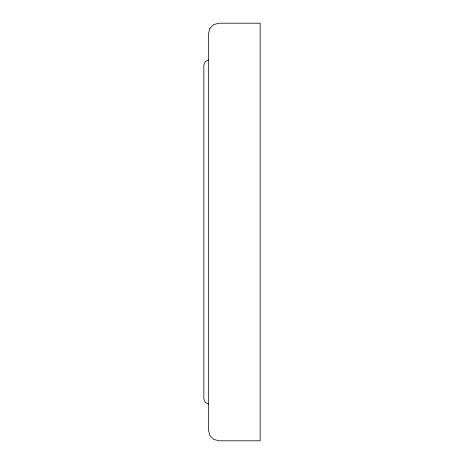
<?xml version="1.0" encoding="UTF-8"?>
<svg xmlns="http://www.w3.org/2000/svg" width="464" height="464" viewBox="0 0 464 464"><rect width="100%" height="100%" fill="white"/><g stroke="black" fill="none" stroke-linecap="round" stroke-linejoin="round"><path stroke-width="0.7" d="M208.469 59.868L205.175 61.602L203.853 65.082L203.853 398.918L205.175 402.398L208.469 404.132M209.867 28.414L208.469 33.623L208.469 430.377L209.867 435.586L213.684 439.402L218.892 440.8L260.147 440.8L260.147 23.2L218.892 23.2L213.684 24.598L209.867 28.414"/></g></svg>
